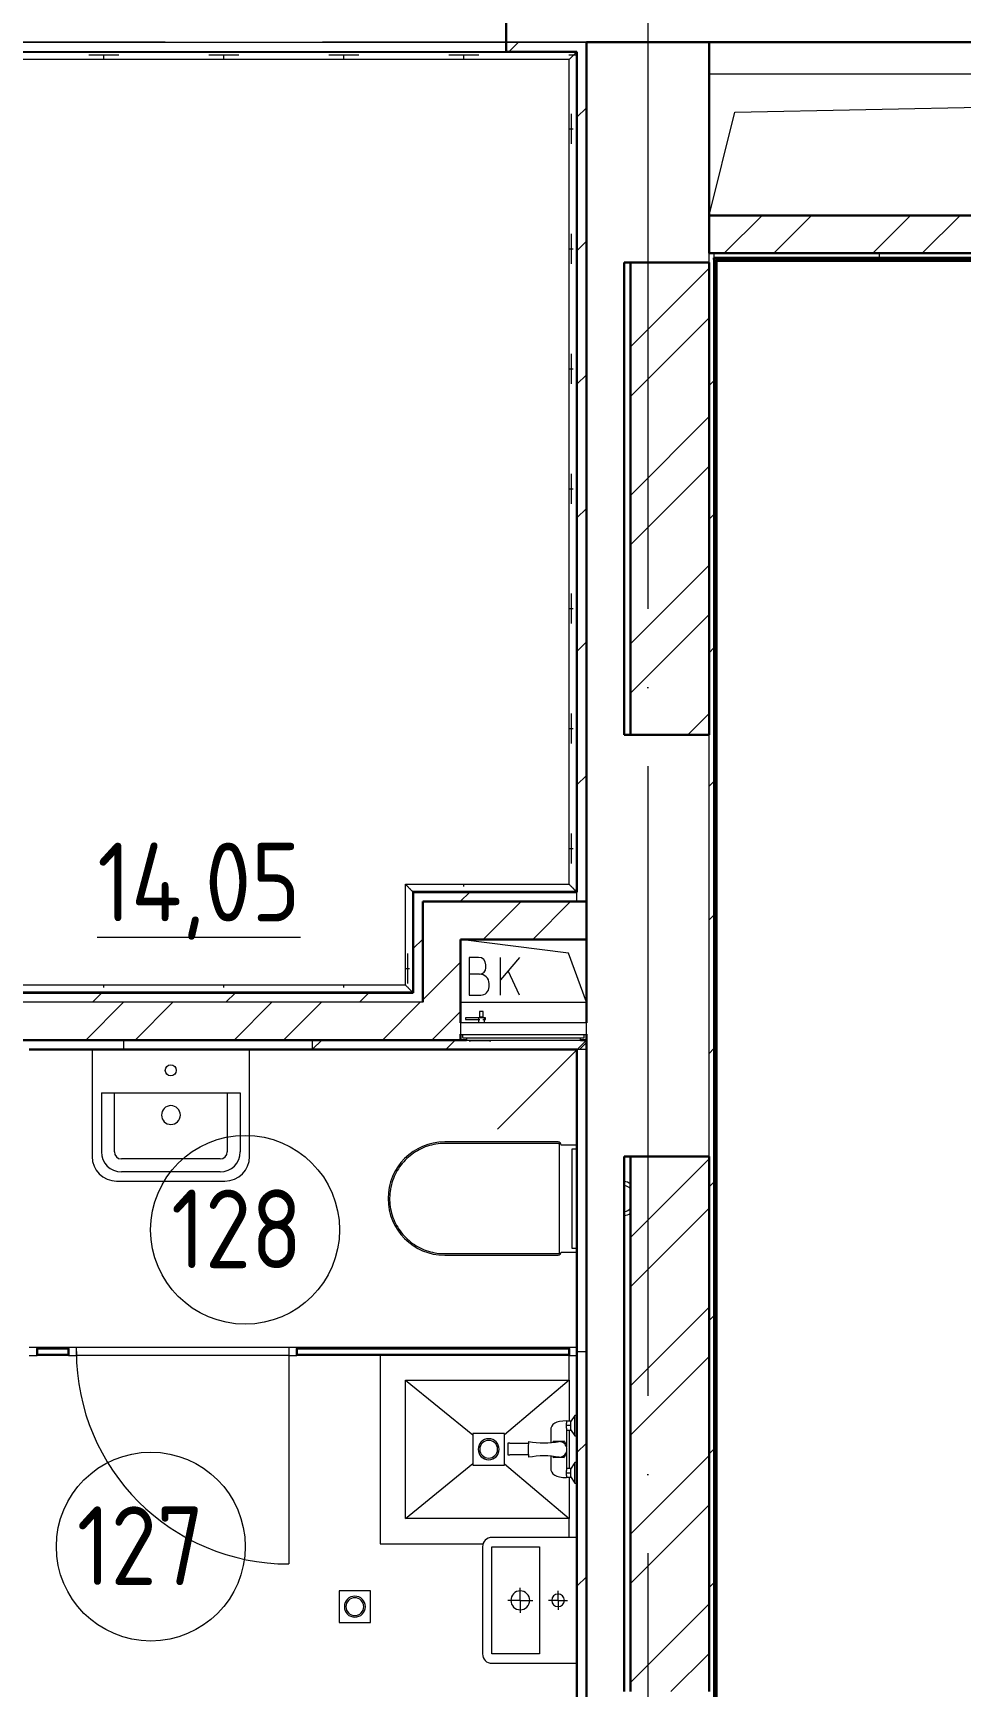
# Model space of a CAD drawing. Header units: millimetres. Extents: x -88595 to 880822, y -1054509 to -148035.
# Drawn here: x 205911 to 208858, y -273277 to -268023 of the extents above; entities that cross this region are included whole.
import ezdxf

# ---------------------------------------------------------------- set-up
doc = ezdxf.new("R2010")
doc.units = ezdxf.units.MM
doc.linetypes.add('ADSK_Линия сетки', pattern=[25, 20, -2.5, 0, -2.5])
for name, color, linetype, lineweight in [('Витраж', 7, 'Continuous', 9), ('Двери', 7, 'Continuous', 9), ('Марки помещений', 7, 'Continuous', 20), ('Обобщенные модели', 7, 'Continuous', 18), ('Оборудование', 7, 'Continuous', 18), ('Ограждение', 7, 'Continuous', 9), ('Оси', 7, 'Continuous', 9), ('Сантехника', 7, 'Continuous', 18), ('Стены внутренние', 7, 'Continuous', 18), ('Стены наружные', 7, 'Continuous', 18), ('Стены разрез', 7, 'Continuous', 30), ('Стены штриховка', 7, 'Continuous', 9), ('Узлы', 7, 'Continuous', 18)]:
    doc.layers.add(name, color=color, linetype=linetype, lineweight=lineweight)
doc.styles.add('GOST Common_3', font='GOST_Common.ttf', dxfattribs={"width": 0.9, "height": 2.5})
pattern_1 = [(0, (215928.69, 665702.34), (190.5, 190.5), [95.25, -285.75]), (90, (215976.31, 665654.71), (-190.5, 190.5), [95.25, -285.75])]

# ---------------------------------------------------------------- blocks, each defined once
blk = doc.blocks.new('FP_69-План 1 этажа смеж копия 1')
at = {"layer": 'Ограждение'}
for p, q in [((23241, -5479.2), (23336.3, -5479.2)), ((23288.6, -5487), (23288.6, -5481.3)), ((23288.6, -5494.7), (23288.6, -5487)), ((23622, -5479.2), (23717.3, -5479.2)), ((23669.6, -5487), (23669.6, -5481.3)), ((23669.6, -5494.7), (23669.6, -5487)), ((24003, -5479.2), (24098.3, -5479.2)), ((24050.6, -5487), (24050.6, -5481.3)), ((24050.6, -5494.7), (24050.6, -5487)), ((24384, -5479.2), (24479.3, -5479.2)), ((24431.6, -5487), (24431.6, -5481.3)), ((24431.6, -5494.7), (24431.6, -5487)), ((24765, -5479.2), (24860.3, -5479.2)), ((24812.6, -5487), (24812.6, -5481.3)), ((24812.6, -5494.7), (24812.6, -5487)), ((25146, -5479.2), (25241.3, -5479.2)), ((25193.6, -5487), (25193.6, -5481.3)), ((25193.6, -5494.7), (25193.6, -5487)), ((25527, -5479.2), (25622.3, -5479.2)), ((25574.6, -5487), (25574.6, -5481.3)), ((25574.6, -5494.7), (25574.6, -5487)), ((25908, -5479.2), (26003.3, -5479.2)), ((25955.6, -5487), (25955.6, -5481.3)), ((25955.6, -5494.7), (25955.6, -5487)), ((26289, -5479.2), (26384.3, -5479.2)), ((26336.6, -5487), (26336.6, -5481.3)), ((26336.6, -5494.7), (26336.6, -5487)), ((26670, -5479.2), (26765.3, -5479.2)), ((26717.6, -5487), (26717.6, -5481.3)), ((26717.6, -5494.7), (26717.6, -5487)), ((27051, -5479.2), (27146.3, -5479.2)), ((27098.6, -5487), (27098.6, -5481.3)), ((27098.6, -5494.7), (27098.6, -5487)), ((27432, -5479.2), (27527.3, -5479.2)), ((27479.6, -5487), (27479.6, -5481.3)), ((27479.6, -5494.7), (27479.6, -5487)), ((27813, -5479.2), (27837, -5479.2))]:
    blk.add_line(p, q, dxfattribs=at)
blk = doc.blocks.new('FP_70-План 1 этажа смеж копия 1')
at = {"layer": 'Ограждение'}
for p, q in [((27821.5, -5762.6), (27821.5, -5667.4)), ((27814, -5715), (27821.8, -5715)), ((27821.8, -5715), (27827.4, -5715)), ((27821.5, -6143.6), (27821.5, -6048.4)), ((27814, -6096), (27821.8, -6096)), ((27821.8, -6096), (27827.4, -6096)), ((27821.5, -6524.6), (27821.5, -6429.4)), ((27814, -6477), (27821.8, -6477)), ((27821.8, -6477), (27827.4, -6477)), ((27821.5, -6905.6), (27821.5, -6810.4)), ((27814, -6858), (27821.8, -6858)), ((27821.8, -6858), (27827.4, -6858)), ((27821.5, -7286.6), (27821.5, -7191.4)), ((27814, -7239), (27821.8, -7239)), ((27821.8, -7239), (27827.4, -7239)), ((27821.5, -7667.6), (27821.5, -7572.4)), ((27814, -7620), (27821.8, -7620)), ((27821.8, -7620), (27827.4, -7620)), ((27821.5, -8048.6), (27821.5, -7953.4)), ((27814, -8001), (27821.8, -8001)), ((27821.8, -8001), (27827.4, -8001))]:
    blk.add_line(p, q, dxfattribs=at)
blk = doc.blocks.new('FP_71-План 1 этажа смеж копия 1')
at = {"layer": 'Ограждение'}
blk.add_line((27479.6, -8122.2), (27479.6, -8114.7), dxfattribs=at)
blk = doc.blocks.new('FP_72-План 1 этажа смеж копия 1')
at = {"layer": 'Ограждение'}
for p, q in [((27301.5, -8429.6), (27301.5, -8334.4)), ((27294, -8382), (27301.8, -8382)), ((27301.8, -8382), (27307.4, -8382))]:
    blk.add_line(p, q, dxfattribs=at)
blk = doc.blocks.new('FP_73-План 1 этажа смеж копия 1')
at = {"layer": 'Ограждение'}
for p, q in [((24431.6, -8442.2), (24431.6, -8434.7)), ((24812.6, -8442.2), (24812.6, -8434.7)), ((25193.6, -8442.2), (25193.6, -8434.7)), ((25574.6, -8442.2), (25574.6, -8434.7)), ((25955.6, -8442.2), (25955.6, -8434.7)), ((26336.6, -8442.2), (26336.6, -8434.7)), ((26717.6, -8442.2), (26717.6, -8434.7)), ((27098.6, -8442.2), (27098.6, -8434.7))]:
    blk.add_line(p, q, dxfattribs=at)
blk = doc.blocks.new('FP_76-План 1 этажа смеж копия 1')
at = {"layer": 'Ограждение'}
for p, q in [((23241, -5479.2), (23336.3, -5479.2)), ((23288.6, -5487), (23288.6, -5481.3)), ((23288.6, -5494.7), (23288.6, -5487)), ((23622, -5479.2), (23717.3, -5479.2)), ((23669.6, -5487), (23669.6, -5481.3)), ((23669.6, -5494.7), (23669.6, -5487)), ((24003, -5479.2), (24098.3, -5479.2)), ((24050.6, -5487), (24050.6, -5481.3)), ((24050.6, -5494.7), (24050.6, -5487)), ((24384, -5479.2), (24479.3, -5479.2)), ((24431.6, -5487), (24431.6, -5481.3)), ((24431.6, -5494.7), (24431.6, -5487)), ((24765, -5479.2), (24860.3, -5479.2)), ((24812.6, -5487), (24812.6, -5481.3)), ((24812.6, -5494.7), (24812.6, -5487)), ((25146, -5479.2), (25241.3, -5479.2)), ((25193.6, -5487), (25193.6, -5481.3)), ((25193.6, -5494.7), (25193.6, -5487)), ((25527, -5479.2), (25622.3, -5479.2)), ((25574.6, -5487), (25574.6, -5481.3)), ((25574.6, -5494.7), (25574.6, -5487)), ((25908, -5479.2), (26003.3, -5479.2)), ((25955.6, -5487), (25955.6, -5481.3)), ((25955.6, -5494.7), (25955.6, -5487)), ((26289, -5479.2), (26384.3, -5479.2)), ((26336.6, -5487), (26336.6, -5481.3)), ((26336.6, -5494.7), (26336.6, -5487)), ((26670, -5479.2), (26765.3, -5479.2)), ((26717.6, -5487), (26717.6, -5481.3)), ((26717.6, -5494.7), (26717.6, -5487)), ((27051, -5479.2), (27146.3, -5479.2)), ((27098.6, -5487), (27098.6, -5481.3)), ((27098.6, -5494.7), (27098.6, -5487)), ((27432, -5479.2), (27527.3, -5479.2)), ((27479.6, -5487), (27479.6, -5481.3)), ((27479.6, -5494.7), (27479.6, -5487)), ((27813, -5479.2), (27837, -5479.2))]:
    blk.add_line(p, q, dxfattribs=at)
blk = doc.blocks.new('FP_77-План 1 этажа смеж копия 1')
at = {"layer": 'Ограждение'}
for p, q in [((27821.5, -5762.6), (27821.5, -5667.4)), ((27814, -5715), (27821.8, -5715)), ((27821.8, -5715), (27827.4, -5715)), ((27821.5, -6143.6), (27821.5, -6048.4)), ((27814, -6096), (27821.8, -6096)), ((27821.8, -6096), (27827.4, -6096)), ((27821.5, -6524.6), (27821.5, -6429.4)), ((27814, -6477), (27821.8, -6477)), ((27821.8, -6477), (27827.4, -6477)), ((27821.5, -6905.6), (27821.5, -6810.4)), ((27814, -6858), (27821.8, -6858)), ((27821.8, -6858), (27827.4, -6858)), ((27821.5, -7286.6), (27821.5, -7191.4)), ((27814, -7239), (27821.8, -7239)), ((27821.8, -7239), (27827.4, -7239)), ((27821.5, -7667.6), (27821.5, -7572.4)), ((27814, -7620), (27821.8, -7620)), ((27821.8, -7620), (27827.4, -7620)), ((27821.5, -8048.6), (27821.5, -7953.4)), ((27814, -8001), (27821.8, -8001)), ((27821.8, -8001), (27827.4, -8001))]:
    blk.add_line(p, q, dxfattribs=at)
blk = doc.blocks.new('FP_78-План 1 этажа смеж копия 1')
at = {"layer": 'Ограждение'}
blk.add_line((27479.6, -8122.2), (27479.6, -8114.7), dxfattribs=at)
blk = doc.blocks.new('FP_79-План 1 этажа смеж копия 1')
at = {"layer": 'Ограждение'}
for p, q in [((27301.5, -8429.6), (27301.5, -8334.4)), ((27294, -8382), (27301.8, -8382)), ((27301.8, -8382), (27307.4, -8382))]:
    blk.add_line(p, q, dxfattribs=at)
blk = doc.blocks.new('FP_80-План 1 этажа смеж копия 1')
at = {"layer": 'Ограждение'}
for p, q in [((24431.6, -8442.2), (24431.6, -8434.7)), ((24812.6, -8442.2), (24812.6, -8434.7)), ((25193.6, -8442.2), (25193.6, -8434.7)), ((25574.6, -8442.2), (25574.6, -8434.7)), ((25955.6, -8442.2), (25955.6, -8434.7)), ((26336.6, -8442.2), (26336.6, -8434.7)), ((26717.6, -8442.2), (26717.6, -8434.7)), ((27098.6, -8442.2), (27098.6, -8434.7))]:
    blk.add_line(p, q, dxfattribs=at)
blk = doc.blocks.new('1 этаж')
at = {"layer": 'Ограждение'}
h = blk.add_hatch(dxfattribs=at)
h.set_pattern_fill('FP_34', color=256, style=0, pattern_type=2)
h.set_pattern_definition(pattern_1)
h.paths.add_polyline_path([(243767.7, 657562.6), (243767.7, 660232.6), (243765.7, 660230.6), (243765.7, 657564.6)])
h = blk.add_hatch(dxfattribs=at)
h.set_pattern_fill('FP_34', color=256, style=0, pattern_type=2)
h.set_pattern_definition(pattern_1)
h.paths.add_polyline_path([(243247.7, 657242.6), (243247.7, 657562.6), (243245.7, 657564.6), (243245.7, 657244.6)])
at = {"lineweight": 18}
for p, q in [((244187.7, 660162.6), (250192.7, 660162.6)), ((244269.5, 660040.6), (250192.7, 660162.6)), ((244187.7, 659712.6), (244269.5, 660040.6)), ((243741.1, 657368.2), (243397.7, 657412.6)), ((243455.2, 657355.3), (243425.2, 657355.3)), ((243425.2, 657355.3), (243425.2, 657235.3)), ((243585.2, 657355.3), (243525.2, 657283.8)), ((243525.2, 657235.3), (243525.2, 657355.3)), ((243797.7, 657212.6), (243741.1, 657368.2)), ((243458.6, 657302), (243425.2, 657302)), ((243478.6, 657322), (243478.6, 657332)), ((243585.2, 657235.3), (243549.3, 657312.4)), ((243488.6, 657262), (243488.6, 657272)), ((243425.2, 657235.3), (243461.9, 657235.3))]:
    blk.add_line(p, q, dxfattribs=at)
for centre, radius, start, end in [((243455.2, 657332), 23.3, 0, 90), ((243458.6, 657322), 20, 270, 0), ((243458.6, 657272), 30, 0, 90), ((243461.9, 657262), 26.7, 270, 0)]:
    blk.add_arc(centre, radius, start, end, dxfattribs=at)
at = {"layer": 'Витраж', "lineweight": 18}
for p, q in [((242052.7, 656115.6), (242027.7, 656115.6)), ((242027.7, 656090.6), (242052.7, 656090.6)), ((242052.7, 656090.6), (242052.7, 656115.6))]:
    blk.add_line(p, q, dxfattribs=at)
at = {"layer": 'Витраж'}
for p, q in [((242152.7, 656115.6), (242052.7, 656115.6)), ((242152.7, 656090.6), (242052.7, 656090.6)), ((242852.7, 656115.6), (242177.7, 656115.6)), ((242852.7, 656090.6), (242177.7, 656090.6)), ((243742.7, 656115.6), (242877.7, 656115.6)), ((243142.7, 656090.6), (242877.7, 656090.6))]:
    blk.add_line(p, q, dxfattribs=at)
at = {"layer": 'Витраж', "lineweight": 18, "extrusion": (0, 0, -1)}
for p, q in [((242177.7, 656115.6), (242152.7, 656115.6)), ((242152.7, 656115.6), (242152.7, 656090.6)), ((242152.7, 656090.6), (242177.7, 656090.6)), ((242177.7, 656090.6), (242177.7, 656115.6)), ((242877.7, 656115.6), (242852.7, 656115.6)), ((242852.7, 656115.6), (242852.7, 656090.6)), ((242852.7, 656090.6), (242877.7, 656090.6)), ((242877.7, 656090.6), (242877.7, 656115.6)), ((243767.7, 656115.6), (243742.7, 656115.6)), ((243742.7, 656115.6), (243742.7, 656090.6)), ((243742.7, 656090.6), (243767.7, 656090.6)), ((243767.7, 656090.6), (243767.7, 656115.6))]:
    blk.add_line(p, q, dxfattribs=at)
at = {"layer": 'Двери'}
blk.add_line((242852.7, 656090.6), (242852.7, 655428.1), dxfattribs=at)
blk.add_arc((242852.7, 656103.1), 675, 180, 270, dxfattribs=at)
at = {"layer": 'Марки помещений'}
for centre in [(242713.7, 656489.9), (242414.1, 655483.4)]:
    blk.add_circle(centre, 300, dxfattribs=at)
at = {"layer": 'Обобщенные модели'}
for p, q in [((242227.7, 657062.6), (242227.7, 656722.6)), ((242727.7, 656722.6), (242727.7, 657062.6)), ((242257.1, 656924.6), (242257.1, 656737.4)), ((242257.1, 656924.6), (242698.3, 656924.6)), ((242298.4, 656737.4), (242298.4, 656924.6)), ((242657, 656924.6), (242657, 656737.4)), ((242698.3, 656924.6), (242698.3, 656737.4)), ((242634.7, 656715.2), (242320.7, 656715.2)), ((242634.7, 656673.9), (242320.7, 656673.9)), ((242305.7, 656644.6), (242477.8, 656644.6)), ((242477.8, 656644.6), (242649.8, 656644.6)), ((243742.7, 656092.6), (243142.7, 656092.6)), ((243142.7, 656092.6), (243142.7, 655492.6)), ((243742.7, 656012.6), (243742.7, 656090.6)), ((243222.7, 655572.6), (243222.7, 656012.6)), ((243222.7, 656012.6), (243742.7, 656012.6)), ((243222.7, 656012.6), (243437.3, 655838)), ((243742.7, 656012.6), (243537.3, 655838.8)), ((243742.7, 656012.6), (243742.7, 655882.6)), ((243742.7, 655852.6), (243742.7, 655732.6)), ((243222.7, 655572.6), (243437.3, 655747.3)), ((243537.3, 655746.5), (243742.7, 655572.6)), ((243742.7, 655702.6), (243742.7, 655572.6)), ((243742.7, 655572.6), (243222.7, 655572.6)), ((243742.7, 655512.6), (243742.7, 655572.6)), ((243142.7, 655492.6), (243469.7, 655492.6))]:
    blk.add_line(p, q, dxfattribs=at)
blk.add_circle((242477.7, 656996.3), 17.5, dxfattribs=at)
for centre, radius, start, end in [((242478.1, 656854.4), 30, 0, 180), ((242478.1, 656854.4), 30, 180, 0), ((242305.7, 656722.6), 78, 180, 270), ((242320.7, 656737.4), 63.6, 180, 270), ((242320.7, 656737.4), 22.3, 180, 270), ((242634.7, 656737.4), 63.6, 270, 0), ((242634.7, 656737.4), 22.3, 270, 0), ((242649.8, 656722.6), 78, 270, 0)]:
    blk.add_arc(centre, radius, start, end, dxfattribs=at)
at = {"layer": 'Обобщенные модели', "lineweight": 9}
for centre, radius, start, end in [((243798.4, 655792.1), 186, 172.307, 187.693), ((243662.7, 656089.4), 276.6, 259.8828, 280.1172), ((243711.2, 655792.1), 24.9, 270, 90), ((243662.7, 655494.9), 276.6, 79.8828, 100.1172)]:
    blk.add_arc(centre, radius, start, end, dxfattribs=at)
for points in [[(243717.1, 655816.4), (243715.2, 655816.8), (243713.2, 655817), (243711.2, 655817)], [(243711.2, 655767.2), (243713.2, 655767.2), (243715.2, 655767.5), (243717.1, 655767.9)]]:
    blk.add_open_spline(points, degree=3, dxfattribs=at)
for points, knots in [([(243722.4, 655814.4), (243722, 655814.6), (243721.1, 655815), (243720, 655815.4), (243719.4, 655815.7), (243719.2, 655815.8)], [0.71428571, 0.71428571, 0.71428571, 0.71428571, 0.75, 0.78571429, 0.80227909, 0.80227909, 0.80227909, 0.80227909]), ([(243727, 655811.5), (243726.6, 655811.7), (243726, 655812.2), (243725.3, 655812.7), (243725, 655812.9)], [0.57142857, 0.57142857, 0.57142857, 0.57142857, 0.60714286, 0.63719083, 0.63719083, 0.63719083, 0.63719083]), ([(243725, 655771.4), (243725.3, 655771.6), (243726, 655772.1), (243726.6, 655772.6), (243727, 655772.8)], [0.36280917, 0.36280917, 0.36280917, 0.36280917, 0.39285714, 0.42857143, 0.42857143, 0.42857143, 0.42857143]), ([(243732.1, 655805.8), (243731.9, 655806.1), (243731.6, 655806.5), (243731.1, 655807.1), (243730.7, 655807.7), (243730.3, 655808.2), (243729.9, 655808.6), (243729.7, 655808.9), (243729.6, 655808.9)], [0.365798, 0.365798, 0.365798, 0.365798, 0.3928571, 0.4107143, 0.4285714, 0.4464286, 0.4642857, 0.4733784, 0.4733784, 0.4733784, 0.4733784]), ([(243729.6, 655775.4), (243729.7, 655775.4), (243730.1, 655775.9), (243730.6, 655776.5), (243731.1, 655777.2), (243731.6, 655777.8), (243731.9, 655778.2), (243732.1, 655778.5)], [0.5266216, 0.5266216, 0.5266216, 0.5266216, 0.5357143, 0.5714286, 0.5892857, 0.6071429, 0.634202, 0.634202, 0.634202, 0.634202]), ([(243734.9, 655800), (243734.8, 655800.2), (243734.6, 655800.9), (243734.2, 655801.7), (243733.9, 655802.5), (243733.7, 655803), (243733.6, 655803.2)], [0.1967317, 0.1967317, 0.1967317, 0.1967317, 0.21428571, 0.25, 0.26785714, 0.28571429, 0.28571429, 0.28571429, 0.28571429]), ([(243733.6, 655781.1), (243733.7, 655781.3), (243733.9, 655781.8), (243734.2, 655782.6), (243734.6, 655783.4), (243734.8, 655784.1), (243734.9, 655784.3)], [0.71428571, 0.71428571, 0.71428571, 0.71428571, 0.73214286, 0.75, 0.78571429, 0.8032683, 0.8032683, 0.8032683, 0.8032683]), ([(243736.1, 655792.1), (243736.1, 655793.1), (243736.1, 655794.6), (243735.8, 655796.5), (243735.6, 655797.5), (243735.5, 655797.9)], [0, 0, 0, 0, 0.0714286, 0.1071429, 0.1428571, 0.1428571, 0.1428571, 0.1428571]), ([(243735.5, 655786.4), (243735.6, 655786.8), (243735.8, 655787.8), (243736.1, 655789.7), (243736.1, 655791.2), (243736.1, 655792.1)], [0.8571429, 0.8571429, 0.8571429, 0.8571429, 0.8928571, 0.9285714, 1, 1, 1, 1]), ([(243719.2, 655768.5), (243719.4, 655768.6), (243720, 655768.8), (243721.1, 655769.3), (243722, 655769.7), (243722.4, 655769.9)], [0.19772091, 0.19772091, 0.19772091, 0.19772091, 0.21428571, 0.25, 0.28571429, 0.28571429, 0.28571429, 0.28571429])]:
    blk.add_open_spline(points, degree=3, knots=knots, dxfattribs=at)
at = {"layer": 'Оборудование'}
for p, q in [((243397.7, 657147.6), (243397.7, 657111.2)), ((243797.7, 657147.6), (243397.7, 657147.6)), ((243413.6, 657163), (243413.6, 657158)), ((243459.4, 657163), (243413.6, 657163)), ((243413.6, 657158), (243459.4, 657158)), ((243454.6, 657163.5), (243454.6, 657147.6)), ((243473.9, 657163.5), (243454.6, 657163.5)), ((243458.1, 657165.5), (243456.1, 657163.5)), ((243458.1, 657182.9), (243458.1, 657165.5)), ((243470.3, 657182.9), (243458.1, 657182.9)), ((243470.3, 657165.5), (243458.1, 657165.5)), ((243477.3, 657163), (243469, 657163)), ((243469, 657158), (243477.3, 657158)), ((243470.3, 657165.5), (243470.3, 657182.9)), ((243472.3, 657163.5), (243470.3, 657165.5)), ((243473.9, 657147.6), (243473.9, 657163.5)), ((243477.3, 657158), (243477.3, 657163)), ((243797.7, 657111.2), (243797.7, 657147.6)), ((243398.6, 657110.3), (243796.8, 657110.3)), ((243404.7, 657110.3), (243404.7, 657100.6)), ((243405.7, 657099.6), (243789.8, 657099.6)), ((243416.7, 657098.1), (243416.7, 657092.6)), ((243416.7, 657092.6), (243778.7, 657092.6)), ((243425.7, 657092.6), (243425.7, 657090.6)), ((243425.7, 657090.6), (243429.7, 657090.6)), ((243490.2, 657090.6), (243429.7, 657090.6)), ((243490.2, 657090.6), (243494.2, 657090.6)), ((243494.2, 657090.6), (243494.2, 657092.6)), ((243797.7, 657092.6), (243514.9, 656809.8)), ((243778.7, 657092.6), (243778.7, 657098.1)), ((243790.7, 657100.6), (243790.7, 657110.3))]:
    blk.add_line(p, q, dxfattribs=at)
for points, knots in [([(243397.7, 657111.2), (243397.7, 657111.1), (243397.7, 657111), (243397.8, 657110.8), (243397.9, 657110.6), (243398.1, 657110.5), (243398.2, 657110.4), (243398.4, 657110.3), (243398.5, 657110.3), (243398.6, 657110.3)], [0, 0, 0, 0, 0.166667, 0.333333, 0.458333, 0.583333, 0.708333, 0.833333, 1, 1, 1, 1]), ([(243404.7, 657100.6), (243404.7, 657100.5), (243404.7, 657100.3), (243404.8, 657100.1), (243404.9, 657099.9), (243405.1, 657099.8), (243405.2, 657099.7), (243405.3, 657099.7), (243405.5, 657099.6), (243405.6, 657099.6), (243405.7, 657099.6)], [0, 0, 0, 0, 0.166667, 0.333333, 0.458333, 0.583333, 0.666667, 0.75, 0.833333, 1, 1, 1, 1]), ([(243415.2, 657099.6), (243415.3, 657099.6), (243415.5, 657099.6), (243415.8, 657099.5), (243415.9, 657099.4), (243416.1, 657099.3), (243416.3, 657099.2), (243416.4, 657099), (243416.5, 657098.8), (243416.6, 657098.7), (243416.7, 657098.4), (243416.7, 657098.2), (243416.7, 657098.1)], [0, 0, 0, 0, 0.166667, 0.25, 0.333333, 0.416667, 0.5, 0.583333, 0.666667, 0.75, 0.833333, 1, 1, 1, 1]), ([(243778.7, 657098.1), (243778.7, 657098.2), (243778.7, 657098.4), (243778.8, 657098.7), (243778.9, 657098.8), (243779, 657099), (243779.2, 657099.2), (243779.3, 657099.3), (243779.5, 657099.4), (243779.7, 657099.5), (243779.9, 657099.6), (243780.1, 657099.6), (243780.2, 657099.6)], [-1, -1, -1, -1, -0.833333, -0.75, -0.666667, -0.583333, -0.5, -0.416667, -0.333333, -0.25, -0.166667, 0, 0, 0, 0]), ([(243789.8, 657099.6), (243789.8, 657099.6), (243790, 657099.6), (243790.1, 657099.7), (243790.2, 657099.7), (243790.4, 657099.8), (243790.5, 657099.9), (243790.6, 657100.1), (243790.7, 657100.3), (243790.7, 657100.5), (243790.7, 657100.6)], [-1, -1, -1, -1, -0.833333, -0.75, -0.666667, -0.583333, -0.458333, -0.333333, -0.166667, 0, 0, 0, 0]), ([(243796.8, 657110.3), (243796.9, 657110.3), (243797, 657110.3), (243797.2, 657110.4), (243797.3, 657110.5), (243797.5, 657110.6), (243797.6, 657110.8), (243797.7, 657111), (243797.7, 657111.1), (243797.7, 657111.2)], [-1, -1, -1, -1, -0.833333, -0.75, -0.583333, -0.458333, -0.333333, -0.166667, 0, 0, 0, 0])]:
    blk.add_open_spline(points, degree=3, knots=knots, dxfattribs=at)
at = {"layer": 'Ограждение'}
for p, q in [((239014.7, 660230.6), (243765.7, 660230.6)), ((243742.7, 660207.6), (239037.7, 660207.6)), ((243742.7, 657587.6), (243742.7, 660207.6)), ((243765.7, 660230.6), (243765.7, 657564.6)), ((244207.7, 659572.6), (244212.7, 659567.6)), ((244212.7, 659567.6), (249992.7, 659567.6)), ((244212.7, 653627.6), (244212.7, 659567.6)), ((243222.7, 657587.6), (243742.7, 657587.6)), ((243222.7, 657267.6), (243222.7, 657587.6)), ((243765.7, 657564.6), (243245.7, 657564.6)), ((243245.7, 657564.6), (243245.7, 657244.6)), ((240272.7, 657267.6), (243222.7, 657267.6)), ((243245.7, 657244.6), (240272.7, 657244.6))]:
    blk.add_line(p, q, dxfattribs=at)
for points in [[(243742.7, 660207.6), (243744.8, 660209.6), (243747.7, 660212.6), (243751.5, 660216.4), (243753.8, 660218.7), (243755.5, 660220.4), (243757.1, 660222), (243758.6, 660223.5), (243760, 660224.9), (243761.3, 660226.2), (243762.7, 660227.6), (243764, 660228.9), (243765.3, 660230.2), (243765.7, 660230.6), (243765.7, 660230.6)], [(243222.7, 657587.6), (243224.8, 657585.6), (243227.7, 657582.6), (243231.5, 657578.8), (243233.8, 657576.5), (243235.5, 657574.8), (243237.1, 657573.2), (243238.6, 657571.7), (243240, 657570.3), (243241.3, 657569), (243242.7, 657567.6), (243244, 657566.3), (243245.3, 657565), (243245.7, 657564.6), (243245.7, 657564.6)], [(243742.7, 657587.6), (243744.7, 657585.6), (243747.7, 657582.6), (243751.5, 657578.8), (243753.8, 657576.5), (243755.5, 657574.8), (243757.1, 657573.2), (243758.6, 657571.7), (243760, 657570.3), (243761.3, 657569), (243762.7, 657567.6), (243764, 657566.3), (243765.3, 657565), (243765.7, 657564.6), (243765.7, 657564.6)], [(243222.7, 657267.6), (243224.7, 657265.6), (243227.7, 657262.6), (243231.5, 657258.8), (243233.8, 657256.5), (243235.5, 657254.8), (243237.1, 657253.2), (243238.6, 657251.7), (243240, 657250.3), (243241.3, 657249), (243242.7, 657247.6), (243244, 657246.3), (243245.3, 657245), (243245.7, 657244.6), (243245.7, 657244.6)]]:
    blk.add_open_spline(points, degree=3, knots=[0, 0, 0, 0, 0.166667, 0.25, 0.333333, 0.375, 0.416667, 0.5, 0.541667, 0.583333, 0.666667, 0.75, 0.833333, 1, 1, 1, 1], dxfattribs=at)
at = {"layer": 'Оси', "linetype": 'ADSK_Линия сетки', "ltscale": 100}
for p, q in [((243992.7, 662962.6), (243992.7, 631836.5)), ((252460, 660262.6), (175520.4, 660262.6))]:
    blk.add_line(p, q, dxfattribs=at)
at = {"layer": 'Сантехника'}
for p, q in [((243707.7, 656769.1), (243347.7, 656769.1)), ((243707.7, 656764.1), (243347.7, 656764.1)), ((243712.7, 656419.1), (243712.7, 656759.1)), ((243767.7, 656759.1), (243717.7, 656759.1)), ((243752.7, 656430.9), (243752.7, 656747.3)), ((243752.7, 656747.3), (243767.7, 656747.3)), ((243347.7, 656414.1), (243707.7, 656414.1)), ((243347.7, 656409.1), (243707.7, 656409.1)), ((243717.7, 656419.1), (243767.7, 656419.1)), ((243767.7, 656430.9), (243752.7, 656430.9)), ((243734.7, 655882.8), (243734.7, 655875.5)), ((243734.7, 655882.6), (243747.7, 655882.6)), ((243761.4, 655900.1), (243747.7, 655879.6)), ((243747.7, 655882.6), (243747.7, 655867.6)), ((243767.7, 655900.1), (243761.4, 655900.1)), ((243761.4, 655835.1), (243761.4, 655900.1)), ((243537.3, 655842.6), (243437.3, 655842.6)), ((243437.3, 655842.6), (243437.3, 655742.6)), ((243537.3, 655742.6), (243537.3, 655842.6)), ((243684.5, 655852), (243684.5, 655814.7)), ((243734.7, 655867.6), (243734.7, 655875.5)), ((243734.7, 655859.7), (243734.7, 655867.6)), ((243747.7, 655867.6), (243734.7, 655867.6)), ((243734.7, 655859.7), (243734.7, 655811.8)), ((243747.7, 655852.6), (243734.7, 655852.6)), ((243747.7, 655867.6), (243747.7, 655852.6)), ((243747.7, 655855.6), (243761.4, 655835.1)), ((243761.4, 655835.1), (243767.7, 655835.1)), ((243547.7, 655811.8), (243547.7, 655774.6)), ((243555, 655811.8), (243547.7, 655811.8)), ((243547.7, 655774.6), (243555, 655774.6)), ((243555, 655811.8), (243613.7, 655811.8)), ((243613.6, 655774.6), (243555, 655774.6)), ((243693, 655818.5), (243727.1, 655818.5)), ((243693, 655818.5), (243706.8, 655816.7)), ((243727.1, 655818.5), (243714.4, 655816.6)), ((243729.4, 655811.8), (243734.7, 655811.8)), ((243734.7, 655774.6), (243730.4, 655774.6)), ((243734.7, 655811.8), (243734.7, 655800)), ((243734.7, 655784.3), (243734.7, 655774.6)), ((243734.7, 655774.6), (243734.7, 655725.5)), ((243437.3, 655742.6), (243537.3, 655742.6)), ((243684.5, 655769.6), (243684.5, 655733.6)), ((243693, 655766.1), (243703.8, 655767.9)), ((243727.1, 655766.1), (243693, 655766.1)), ((243716.8, 655768), (243727.1, 655766.1)), ((243734.7, 655732.6), (243747.7, 655732.6)), ((243734.7, 655717.6), (243734.7, 655725.5)), ((243761.4, 655750.1), (243747.7, 655729.6)), ((243747.7, 655732.6), (243747.7, 655717.6)), ((243767.7, 655750.1), (243761.4, 655750.1)), ((243761.4, 655685.1), (243761.4, 655750.1)), ((243734.7, 655709.7), (243734.7, 655717.6)), ((243734.7, 655717.6), (243747.7, 655717.6)), ((243734.7, 655709.7), (243734.7, 655702.7)), ((243747.7, 655702.6), (243734.7, 655702.6)), ((243747.7, 655717.6), (243747.7, 655702.6)), ((243747.7, 655705.6), (243761.4, 655685.1)), ((243761.4, 655685.1), (243767.7, 655685.1)), ((243112.3, 655342.6), (243012.3, 655342.6)), ((243012.3, 655342.6), (243012.3, 655242.6)), ((243112.3, 655242.6), (243112.3, 655342.6)), ((243012.3, 655242.6), (243112.3, 655242.6))]:
    blk.add_line(p, q, dxfattribs=at)
at = {"layer": 'Сантехника', "flags": 128}
for points in [[(243347.7, 656764.1), (243340.7, 656764), (243333.7, 656763.5), (243326.8, 656762.8), (243319.8, 656761.9), (243312.9, 656760.6), (243306.1, 656759.1), (243299.3, 656757.3), (243292.7, 656755.2), (243286.1, 656752.9), (243279.6, 656750.3), (243273.2, 656747.4), (243266.9, 656744.3), (243260.8, 656741), (243254.8, 656737.4), (243248.9, 656733.5), (243243.2, 656729.5), (243237.7, 656725.2), (243232.3, 656720.7), (243227.1, 656715.9), (243222.2, 656711), (243217.4, 656705.9), (243212.8, 656700.6), (243208.5, 656695.1), (243204.4, 656689.5), (243200.5, 656683.7), (243196.8, 656677.7), (243193.4, 656671.6), (243190.2, 656665.3), (243187.3, 656659), (243184.6, 656652.5), (243182.2, 656645.9), (243180.1, 656639.3), (243178.2, 656632.5), (243176.6, 656625.7), (243175.3, 656618.8), (243174.2, 656611.9), (243173.4, 656605), (243172.9, 656598), (243172.7, 656591), (243172.8, 656584), (243173.1, 656577), (243173.8, 656570), (243174.7, 656563.1), (243175.8, 656556.2), (243177.3, 656549.3), (243179, 656542.6), (243181, 656535.8), (243183.3, 656529.2), (243185.8, 656522.7), (243188.6, 656516.3), (243191.6, 656510), (243194.9, 656503.8), (243198.4, 656497.7), (243202.2, 656491.9), (243206.2, 656486.1), (243210.5, 656480.5), (243214.9, 656475.1), (243219.6, 656469.9), (243224.4, 656464.9), (243229.5, 656460.1), (243234.8, 656455.4), (243240.2, 656451), (243245.8, 656446.8), (243251.6, 656442.9), (243257.5, 656439.1), (243263.6, 656435.7), (243269.8, 656432.4), (243276.1, 656429.4), (243282.5, 656426.7), (243289.1, 656424.2), (243295.7, 656422), (243302.5, 656420.1), (243309.2, 656418.4), (243316.1, 656417), (243323, 656415.9), (243330, 656415), (243336.9, 656414.4), (243343.9, 656414.1), (243347.7, 656414.1)], [(243712.7, 656759.1), (243712.7, 656759.3), (243712.7, 656759.5), (243712.7, 656759.7), (243712.6, 656759.9), (243712.6, 656760.1), (243712.6, 656760.3), (243712.5, 656760.5), (243712.5, 656760.7), (243712.4, 656760.9), (243712.3, 656761), (243712.2, 656761.2), (243712.1, 656761.4), (243712.1, 656761.6), (243711.9, 656761.8), (243711.8, 656761.9), (243711.7, 656762.1), (243711.6, 656762.2), (243711.5, 656762.4), (243711.3, 656762.5), (243711.2, 656762.7), (243711, 656762.8), (243710.9, 656763), (243710.7, 656763.1), (243710.6, 656763.2), (243710.4, 656763.3), (243710.2, 656763.4), (243710.1, 656763.5), (243709.9, 656763.6), (243709.7, 656763.7), (243709.5, 656763.8), (243709.3, 656763.8), (243709.1, 656763.9), (243709, 656763.9), (243708.8, 656764), (243708.6, 656764), (243708.4, 656764.1), (243708.2, 656764.1), (243708, 656764.1), (243707.8, 656764.1), (243707.7, 656764.1)], [(243707.7, 656414.1), (243707.9, 656414.1), (243708.1, 656414.1), (243708.3, 656414.1), (243708.5, 656414.2), (243708.7, 656414.2), (243708.9, 656414.2), (243709.1, 656414.3), (243709.3, 656414.4), (243709.5, 656414.4), (243709.7, 656414.5), (243709.8, 656414.6), (243710, 656414.7), (243710.2, 656414.8), (243710.4, 656414.9), (243710.5, 656415), (243710.7, 656415.1), (243710.9, 656415.2), (243711, 656415.3), (243711.2, 656415.5), (243711.3, 656415.6), (243711.4, 656415.8), (243711.6, 656415.9), (243711.7, 656416.1), (243711.8, 656416.2), (243711.9, 656416.4), (243712, 656416.6), (243712.1, 656416.7), (243712.2, 656416.9), (243712.3, 656417.1), (243712.4, 656417.3), (243712.4, 656417.5), (243712.5, 656417.7), (243712.6, 656417.9), (243712.6, 656418.1), (243712.6, 656418.3), (243712.7, 656418.4), (243712.7, 656418.6), (243712.7, 656418.8), (243712.7, 656419), (243712.7, 656419.1)]]:
    blk.add_lwpolyline(points, dxfattribs=at)
at = {"layer": 'Сантехника'}
for centre, radius, start, end in [((243347.7, 656589.1), 180, 90, 270), ((243347.7, 656589.1), 175, 90, 90.9078), ((243347.7, 656589.1), 175, 90, 90.9078), ((243707.7, 656759.1), 10, 0, 90), ((243707.7, 656759.1), 5, 60, 90), ((243707.7, 656759.1), 5, 60, 90), ((243707.7, 656759.1), 5, 60, 75), ((243707.7, 656759.1), 5, 0, 30), ((243707.7, 656759.1), 5, 0, 30), ((243707.7, 656759.1), 5, 0, 30), ((243347.7, 656589.1), 175, 269.0922, 270), ((243347.7, 656589.1), 175, 269.0922, 270), ((243707.7, 656419.1), 10, 270, 0), ((243707.7, 656419.1), 5, 270, 300), ((243707.7, 656419.1), 5, 270, 300), ((243707.7, 656419.1), 5, 285, 300), ((243707.7, 656419.1), 5, 330, 0), ((243707.7, 656419.1), 5, 330, 0), ((243707.7, 656419.1), 5, 330, 0), ((243487.3, 655792.6), 33.3, 0, 180), ((243487.3, 655792.6), 33.3, 180, 0), ((243487.3, 655792.6), 28.3, 0, 180), ((243487.3, 655792.6), 28.3, 180, 0), ((243062.3, 655292.6), 33.3, 0, 180), ((243062.3, 655292.6), 28.3, 0, 180), ((243062.3, 655292.6), 33.3, 180, 0), ((243062.3, 655292.6), 28.3, 180, 0)]:
    blk.add_arc(centre, radius, start, end, dxfattribs=at)
at = {"layer": 'Сантехника', "lineweight": 9}
for radius, start, end in [(55, 58.1206, 81.0151), (42.7, 47.783, 75), (55, 278.9849, 301.8794), (42.7, 285, 312.217)]:
    blk.add_arc((243909.2, 656589.1), radius, start, end, dxfattribs=at)
at = {"layer": 'Сантехника'}
for points in [[(243734.7, 655882.8), (243701.2, 655882.8), (243684.5, 655872.5), (243684.5, 655852)], [(243691.2, 655815.2), (243691.7, 655816.4), (243692.4, 655817.5), (243693, 655818.5)], [(243727.1, 655818.5), (243727.8, 655817.5), (243729, 655815.2), (243730.1, 655812.9), (243730.6, 655811.8)], [(243731.4, 655774.6), (243730.8, 655773.1), (243729.5, 655770.1), (243727.9, 655767.4), (243727.1, 655766.1)], [(243729.4, 655811.8), (243730.6, 655809.7), (243731.6, 655807.5), (243732.4, 655805.2)], [(243732, 655778.3), (243731.5, 655777.1), (243731, 655775.9), (243730.4, 655774.6)], [(243684.5, 655733.6), (243684.5, 655713), (243701.2, 655702.7), (243734.7, 655702.7)], [(243693, 655766.1), (243692.5, 655767), (243691.9, 655768), (243691.4, 655769)]]:
    blk.add_open_spline(points, degree=3, dxfattribs=at)
at = {"layer": 'Стены внутренние', "lineweight": 30}
for p, q in [((243542.7, 660812.6), (243542.7, 660262.6)), ((250192.7, 660262.6), (243797.7, 660262.6)), ((244187.7, 659712.6), (244187.7, 660262.6)), ((243917.7, 659562.6), (244187.7, 659562.6)), ((243917.7, 658062.6), (243917.7, 659562.6)), ((244187.7, 658062.6), (243917.7, 658062.6)), ((243797.7, 657412.6), (243797.7, 657147.6)), ((243797.7, 657111), (243797.7, 657092.6)), ((243917.7, 656722.6), (244187.7, 656722.6)), ((243917.7, 655022.6), (243917.7, 656722.6))]:
    blk.add_line(p, q, dxfattribs=at)
at = {"layer": 'Стены внутренние'}
for p, q in [((244187.7, 659562.6), (244187.7, 659592.6)), ((244187.7, 656722.6), (244187.7, 658062.6))]:
    blk.add_line(p, q, dxfattribs=at)
at = {"layer": 'Стены наружные'}
for p, q in [((238982.7, 660262.6), (243797.7, 660262.6)), ((243542.7, 660232.6), (241842.7, 660232.6)), ((243397.7, 657212.6), (243797.7, 657212.6))]:
    blk.add_line(p, q, dxfattribs=at)
at = {"layer": 'Стены наружные', "lineweight": 30}
for p, q in [((243542.7, 660262.6), (243542.7, 660232.6)), ((243797.7, 657412.6), (243797.7, 660262.6)), ((243542.7, 660232.6), (243767.7, 660232.6)), ((243767.7, 660232.6), (243767.7, 657562.6)), ((250177.7, 659712.6), (244187.7, 659712.6)), ((244187.7, 659712.6), (244187.7, 659592.6)), ((243937.7, 659562.6), (243937.7, 658062.6)), ((250017.7, 659592.6), (244187.7, 659592.6)), ((244187.7, 658062.6), (244187.7, 659562.6)), ((244202.7, 659577.6), (250012.7, 659577.6)), ((244202.7, 659572.6), (244202.7, 659577.6)), ((244207.7, 659572.6), (250007.7, 659572.6)), ((244207.7, 653617.6), (244207.7, 659572.6)), ((243247.7, 657562.6), (243247.7, 657242.6)), ((243767.7, 657562.6), (243247.7, 657562.6)), ((243277.7, 657532.6), (243277.7, 657212.6)), ((243797.7, 657532.6), (243277.7, 657532.6)), ((243397.7, 657147.6), (243397.7, 657412.6)), ((243397.7, 657412.6), (243797.7, 657412.6)), ((243247.7, 657242.6), (240272.7, 657242.6)), ((243416.7, 657092.6), (241997.7, 657092.6)), ((243397.7, 657092.6), (243397.7, 657111)), ((243797.7, 657092.6), (243778.7, 657092.6)), ((243797.7, 653867.6), (243797.7, 657092.6)), ((242027.7, 657062.6), (243767.7, 657062.6)), ((243767.7, 657062.6), (243767.7, 654017.6)), ((243937.7, 656722.6), (243937.7, 655022.6)), ((244187.7, 655022.6), (244187.7, 656722.6))]:
    blk.add_line(p, q, dxfattribs=at)
at = {"layer": 'Стены наружные', "linetype": 'Continuous', "lineweight": 9}
for p, q in [((243551.6, 660232.6), (243581.6, 660262.6)), ((243767.7, 660024.5), (243797.7, 660054.5)), ((244235.8, 659592.6), (244355.8, 659712.6)), ((244392.9, 659592.6), (244512.9, 659712.6)), ((244707.3, 659592.6), (244827.3, 659712.6)), ((244864.4, 659592.6), (244984.4, 659712.6)), ((243767.7, 659600.2), (243797.7, 659630.2)), ((244235.1, 659572.6), (244240.1, 659577.6)), ((244305.8, 659572.6), (244310.8, 659577.6)), ((244376.5, 659572.6), (244381.5, 659577.6)), ((244447.2, 659572.6), (244452.2, 659577.6)), ((244517.9, 659572.6), (244522.9, 659577.6)), ((244588.6, 659572.6), (244593.6, 659577.6)), ((244659.3, 659572.6), (244664.3, 659577.6)), ((244728.7, 659577.6), (244728.7, 659592.6)), ((244730, 659572.6), (244735, 659577.6)), ((244800.7, 659572.6), (244805.7, 659577.6)), ((244871.5, 659572.6), (244876.5, 659577.6)), ((244942.2, 659572.6), (244947.2, 659577.6)), ((243937.7, 659294.5), (244187.7, 659544.5)), ((244202.7, 659540.3), (244207.7, 659545.3)), ((244202.7, 659469.5), (244207.7, 659474.5)), ((244202.7, 659398.8), (244207.7, 659403.8)), ((243937.7, 659137.4), (244187.7, 659387.4)), ((244202.7, 659328.1), (244207.7, 659333.1)), ((244202.7, 659257.4), (244207.7, 659262.4)), ((243767.7, 659176), (243797.7, 659206)), ((244202.7, 659186.7), (244207.7, 659191.7)), ((244187.7, 659171.7), (244202.7, 659186.7)), ((244202.7, 659116), (244207.7, 659121)), ((243937.7, 658823.1), (244187.7, 659073.1)), ((244202.7, 659045.3), (244207.7, 659050.3)), ((244202.7, 658974.6), (244207.7, 658979.6)), ((243937.7, 658665.9), (244187.7, 658915.9)), ((244202.7, 658903.9), (244207.7, 658908.9)), ((244202.7, 658833.2), (244207.7, 658838.2)), ((243767.7, 658751.7), (243797.7, 658781.7)), ((244202.7, 658762.4), (244207.7, 658767.4)), ((244187.7, 658747.4), (244202.7, 658762.4)), ((244202.7, 658691.7), (244207.7, 658696.7)), ((244202.7, 658621), (244207.7, 658626)), ((243937.7, 658351.6), (244187.7, 658601.6)), ((244202.7, 658550.3), (244207.7, 658555.3)), ((244202.7, 658479.6), (244207.7, 658484.6)), ((243937.7, 658194.4), (244187.7, 658444.4)), ((244202.7, 658408.9), (244207.7, 658413.9)), ((243767.7, 658327.4), (243797.7, 658357.4)), ((244187.7, 658323.2), (244202.7, 658338.2)), ((244202.7, 658338.2), (244207.7, 658343.2)), ((244202.7, 658267.5), (244207.7, 658272.5)), ((244202.7, 658196.8), (244207.7, 658201.8)), ((244120.2, 658062.6), (244187.7, 658130.1)), ((244202.7, 658126), (244207.7, 658131)), ((244202.7, 658055.3), (244207.7, 658060.3)), ((244202.7, 657984.6), (244207.7, 657989.6)), ((243767.7, 657903.2), (243797.7, 657933.2)), ((244187.7, 657898.9), (244202.7, 657913.9)), ((244202.7, 657913.9), (244207.7, 657918.9)), ((244202.7, 657843.2), (244207.7, 657848.2)), ((244202.7, 657772.5), (244207.7, 657777.5)), ((244202.7, 657701.8), (244207.7, 657706.8)), ((244202.7, 657631.1), (244207.7, 657636.1)), ((243397.1, 657532.6), (243427.1, 657562.6)), ((244202.7, 657560.4), (244207.7, 657565.4)), ((243470.2, 657412.6), (243590.2, 657532.6)), ((243627.3, 657412.6), (243747.3, 657532.6)), ((244187.7, 657474.6), (244202.7, 657489.6)), ((244202.7, 657489.6), (244207.7, 657494.6)), ((243247.7, 657383.2), (243277.7, 657413.2)), ((244202.7, 657418.9), (244207.7, 657423.9)), ((244202.7, 657348.2), (244207.7, 657353.2)), ((243277.7, 657220.1), (243397.7, 657340.1)), ((244202.7, 657277.5), (244207.7, 657282.5)), ((242207.3, 657092.6), (242327.3, 657212.6)), ((242228.6, 657212.6), (242258.6, 657242.6)), ((242364.4, 657092.6), (242484.4, 657212.6)), ((242652.9, 657212.6), (242682.9, 657242.6)), ((242678.7, 657092.6), (242798.7, 657212.6)), ((242835.9, 657092.6), (242955.9, 657212.6)), ((243077.1, 657212.6), (243107.1, 657242.6)), ((243150.2, 657092.6), (243270.2, 657212.6)), ((244202.7, 657206.8), (244207.7, 657211.8)), ((243307.3, 657092.6), (243397.7, 657183)), ((244202.7, 657136.1), (244207.7, 657141.1)), ((242328.7, 657062.6), (242328.7, 657092.6)), ((242927.7, 657063.2), (242957.1, 657092.6)), ((243351.4, 657062.6), (243381.4, 657092.6)), ((243775.7, 657062.6), (243797.7, 657084.6)), ((244187.7, 657050.4), (244202.7, 657065.4)), ((244202.7, 657065.4), (244207.7, 657070.4)), ((244202.7, 656994.7), (244207.7, 656999.7)), ((244202.7, 656924), (244207.7, 656929)), ((244202.7, 656853.3), (244207.7, 656858.3)), ((244202.7, 656782.5), (244207.7, 656787.5)), ((243937.7, 656465.7), (244187.7, 656715.7)), ((244202.7, 656711.8), (244207.7, 656716.8)), ((244187.7, 656626.1), (244202.7, 656641.1)), ((244202.7, 656641.1), (244207.7, 656646.1)), ((244202.7, 656570.4), (244207.7, 656575.4)), ((243937.7, 656308.6), (244187.7, 656558.6)), ((244202.7, 656499.7), (244207.7, 656504.7)), ((244202.7, 656429), (244207.7, 656434)), ((244202.7, 656358.3), (244207.7, 656363.3)), ((244202.7, 656287.6), (244207.7, 656292.6)), ((243937.7, 655994.3), (244187.7, 656244.3)), ((244187.7, 656201.9), (244202.7, 656216.9)), ((244202.7, 656216.9), (244207.7, 656221.9)), ((244202.7, 656146.1), (244207.7, 656151.1)), ((243937.7, 655837.1), (244187.7, 656087.1)), ((244202.7, 656075.4), (244207.7, 656080.4)), ((244202.7, 656004.7), (244207.7, 656009.7)), ((244202.7, 655934), (244207.7, 655939)), ((244202.7, 655863.3), (244207.7, 655868.3)), ((243767.7, 655781.9), (243797.7, 655811.9)), ((243937.7, 655522.8), (244187.7, 655772.8)), ((244187.7, 655777.6), (244202.7, 655792.6)), ((244202.7, 655792.6), (244207.7, 655797.6)), ((244202.7, 655721.9), (244207.7, 655726.9)), ((243937.7, 655365.7), (244187.7, 655615.7)), ((244202.7, 655651.2), (244207.7, 655656.2)), ((244202.7, 655580.5), (244207.7, 655585.5)), ((244202.7, 655509.7), (244207.7, 655514.7)), ((244202.7, 655439), (244207.7, 655444)), ((243767.7, 655357.6), (243797.7, 655387.6)), ((244187.7, 655353.3), (244202.7, 655368.3)), ((244202.7, 655368.3), (244207.7, 655373.3)), ((243937.7, 655051.4), (244187.7, 655301.4)), ((244202.7, 655297.6), (244207.7, 655302.6)), ((244202.7, 655226.9), (244207.7, 655231.9)), ((244066.1, 655022.6), (244187.7, 655144.2)), ((244202.7, 655156.2), (244207.7, 655161.2)), ((244202.7, 655085.5), (244207.7, 655090.5))]:
    blk.add_line(p, q, dxfattribs=at)
at = {"layer": 'Стены разрез'}
for p, q in [((242152.7, 656113.1), (242052.7, 656113.1)), ((242052.7, 656113.1), (242052.7, 656093.1)), ((242052.7, 656093.1), (242152.7, 656093.1)), ((242152.7, 656093.1), (242152.7, 656113.1)), ((243742.7, 656113.1), (242877.7, 656113.1)), ((242877.7, 656113.1), (242877.7, 656093.1)), ((242877.7, 656093.1), (243742.7, 656093.1)), ((243742.7, 656093.1), (243742.7, 656113.1))]:
    blk.add_line(p, q, dxfattribs=at)
at = {"layer": 'Стены штриховка'}
for p, q in [((244202.7, 659592.6), (244202.7, 659577.6)), ((244202.7, 653617.6), (244202.7, 659572.6)), ((243767.7, 657532.6), (243767.7, 657562.6)), ((243277.7, 657212.6), (240272.7, 657212.6)), ((242927.7, 657062.6), (242927.7, 657092.6)), ((243797.7, 657062.6), (243767.7, 657062.6)), ((243767.7, 656103.1), (243797.7, 656103.1))]:
    blk.add_line(p, q, dxfattribs=at)
at = {"layer": 'Узлы', "lineweight": 9}
for p, q in [((243767.7, 655512.6), (243497.7, 655512.6)), ((243467.7, 655482.6), (243467.7, 655312.6)), ((243587.7, 655312.6), (243587.7, 655352.6)), ((243467.7, 655312.6), (243467.7, 655142.6)), ((243587.7, 655312.6), (243547.7, 655312.6)), ((243587.7, 655312.6), (243587.7, 655272.6)), ((243587.7, 655312.6), (243627.7, 655312.6)), ((243707.7, 655312.6), (243677.7, 655312.6)), ((243707.7, 655312.6), (243707.7, 655342.6)), ((243707.7, 655312.6), (243707.7, 655282.6)), ((243707.7, 655312.6), (243737.7, 655312.6)), ((243497.7, 655112.6), (243767.7, 655112.6))]:
    blk.add_line(p, q, dxfattribs=at)
at = {"layer": 'Узлы'}
for p, q in [((243497.7, 655142.6), (243497.7, 655482.6)), ((243497.7, 655482.6), (243648.6, 655482.6)), ((243648.6, 655482.6), (243648.6, 655142.6)), ((243648.6, 655142.6), (243497.7, 655142.6))]:
    blk.add_line(p, q, dxfattribs=at)
for centre, start, end in [((243497.7, 655482.6), 90, 180), ((243497.7, 655142.6), 180, 270)]:
    blk.add_arc(centre, 30, start, end, dxfattribs=at)
at = {"layer": 'Узлы', "lineweight": 9}
for centre, radius, start, end in [((243587.7, 655312.6), 30, 90, 180), ((243587.7, 655312.6), 30, 180, 270), ((243587.7, 655312.6), 30, 0, 90.0077), ((243587.7, 655312.6), 30, 270, 0), ((243707.7, 655312.6), 20, 90, 180), ((243707.7, 655312.6), 20, 180, 270), ((243707.7, 655312.6), 20, 0, 90.0116), ((243707.7, 655312.6), 20, 270, 0)]:
    blk.add_arc(centre, radius, start, end, dxfattribs=at)
at = {"layer": 'Ограждение'}
for name in ['FP_69-План 1 этажа смеж копия 1', 'FP_76-План 1 этажа смеж копия 1', 'FP_70-План 1 этажа смеж копия 1', 'FP_77-План 1 этажа смеж копия 1', 'FP_71-План 1 этажа смеж копия 1', 'FP_78-План 1 этажа смеж копия 1', 'FP_72-План 1 этажа смеж копия 1', 'FP_79-План 1 этажа смеж копия 1', 'FP_73-План 1 этажа смеж копия 1', 'FP_80-План 1 этажа смеж копия 1']:
    blk.add_blockref(name, (215928.7, 665702.3), dxfattribs=at)
at = {"layer": 'Марки помещений', "style": 'GOST Common_3', "width": 0.9}
for s, p in [('%%U14,05', (242244.2, 657469.7)), ('128', (242478.8, 656367.6)), ('127', (242179.2, 655361.2))]:
    blk.add_text(s, height=250, dxfattribs=at).set_placement(p)

msp = doc.modelspace()

# ---------------------------------------------------------------- block references
at = {"layer": 'Оборудование', "color": 5, "true_color": 0x0000ff}
msp.add_blockref('1 этаж', (-36129.5, -928314.5), dxfattribs=at)

doc.saveas('drawing.dxf')
